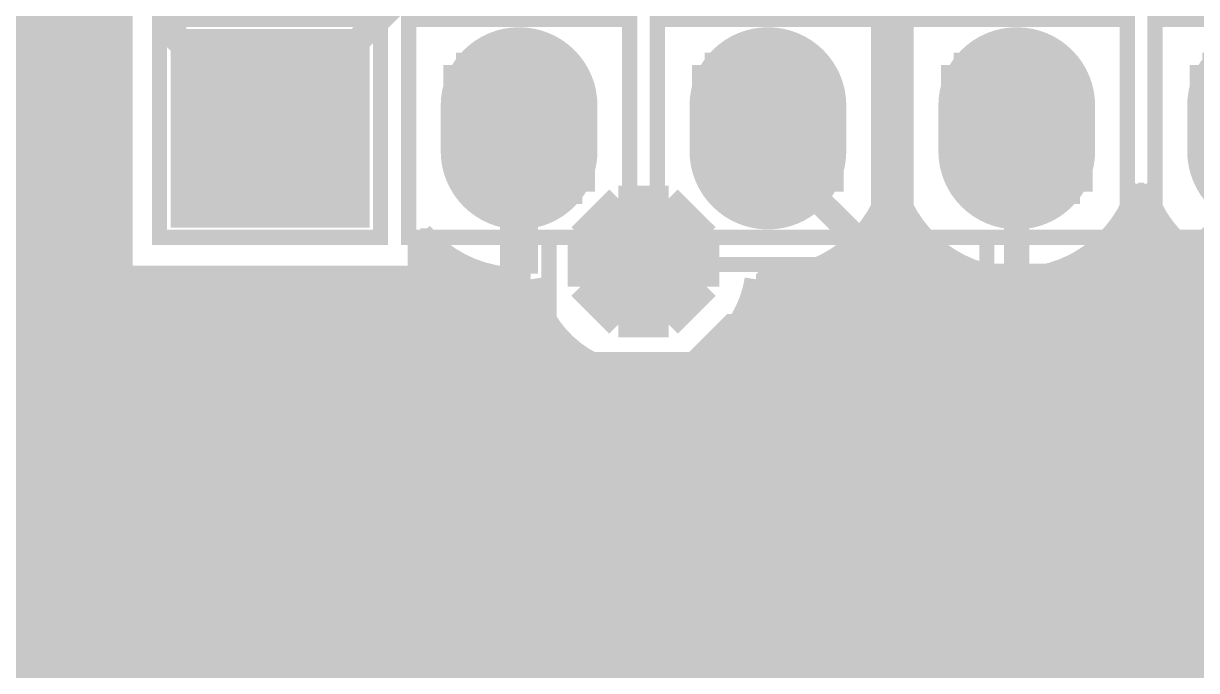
# Model space of a CAD drawing. Extents: x -5 to 157, y -120 to 103.
# Drawn here: x 42.05 to 53.84, y 69.57 to 76.07 of the extents above; entities that cross this region are included whole.
import ezdxf

# ---------------------------------------------------------------- set-up
doc = ezdxf.new("R2010")
doc.units = 0
doc.header["$MEASUREMENT"] = 0
doc.layers.get('0').update_dxf_attribs({"linetype": 'CONTINUOUS'})
for name, color, linetype in [('22-304-2_BOT', 7, 'CONTINUOUS'), ('22-304-2_DRD', 7, 'CONTINUOUS'), ('22-304-2_DRL', 2, 'CONTINUOUS'), ('22-304-2_IN1', 4, 'CONTINUOUS'), ('22-304-2_IN2', 3, 'CONTINUOUS'), ('22-304-2_SMB', 5, 'CONTINUOUS'), ('22-304-2_SMT', 10, 'CONTINUOUS'), ('22-304-2_SPB', 14, 'CONTINUOUS'), ('22-304-2_SSB', 12, 'CONTINUOUS'), ('22-304-2_SST', 11, 'CONTINUOUS'), ('22-304-2_TOP', 13, 'CONTINUOUS'), ('THRUHOLE_NPT', 15, 'CONTINUOUS'), ('THRUHOLE_TAP', 7, 'CONTINUOUS')]:
    doc.layers.add(name, color=color, linetype=linetype)

# ---------------------------------------------------------------- blocks, each defined once
blk = doc.blocks.new('RECTANGLE_3')
blk.add_solid([(0.4826, 0.4064), (0.4826, -0.4064), (-0.4826, 0.4064), (-0.4826, -0.4064)])
blk = doc.blocks.new('OBLONG_8')
at = {"const_width": 1.5748}
blk.add_lwpolyline([(0, 0.2286), (0, -0.2286)], dxfattribs=at)
at = {"const_width": 0.7874}
for points in [[(-0.3937, 0.2286, 1), (0.3937, 0.2286, 1)], [(-0.3937, -0.2286, 1), (0.3937, -0.2286, 1)]]:
    blk.add_lwpolyline(points, format="xyb", close=True, dxfattribs=at)
blk = doc.blocks.new('ROUND_9')
at = {"const_width": 0.65024}
blk.add_lwpolyline([(-0.32512, 0, 1), (0.32512, 0, 1)], format="xyb", close=True, dxfattribs=at)
blk = doc.blocks.new('SQUARE_10')
blk.add_solid([(0.99949, 0.99949), (0.99949, -0.99949), (-0.99949, 0.99949), (-0.99949, -0.99949)])
blk = doc.blocks.new('ROUND_39')
at = {"const_width": 0.40005}
blk.add_lwpolyline([(-0.200024, 0, 1), (0.200024, 0, 1)], format="xyb", close=True, dxfattribs=at)
blk = doc.blocks.new('RECTANGLE_11')
blk.add_solid([(0.40005, 0.29972), (0.40005, -0.29972), (-0.40005, 0.29972), (-0.40005, -0.29972)])
blk = doc.blocks.new('ROUND_14')
at = {"const_width": 0.59944}
blk.add_lwpolyline([(-0.29972, 0, 1), (0.29972, 0, 1)], format="xyb", close=True, dxfattribs=at)
blk = doc.blocks.new('ROUND_88')
at = {"const_width": 0.10033}
blk.add_lwpolyline([(-0.050164, 0, 1), (0.050164, 0, 1)], format="xyb", close=True, dxfattribs=at)
blk = doc.blocks.new('ROUND_42')
at = {"const_width": 0.40005}
blk.add_lwpolyline([(-0.200024, 0, 1), (0.200024, 0, 1)], format="xyb", close=True, dxfattribs=at)
blk = doc.blocks.new('ROUND_80')
at = {"const_width": 0.10033}
blk.add_lwpolyline([(-0.050164, 0, 1), (0.050164, 0, 1)], format="xyb", close=True, dxfattribs=at)

msp = doc.modelspace()

# ---------------------------------------------------------------- linework, layer by layer
at = {"layer": '22-304-2_BOT'}
for points, const_width in [([(54.52872, 75.0189), (54.52872, 74.46772), (53.594, 73.533), (51.181, 73.533), (50.8, 73.914), (50.8, 79.502), (49.4284, 80.8736), (48.895, 80.8736)], 0.254), ([(33.67532, 74.95032), (34.925, 76.2), (34.925, 78.359), (35.687, 79.121), (41.148, 79.121), (43.561, 76.708), (43.561, 75.946), (44.4881, 75.0189), (44.52874, 75.0189)], 0.254), ([(36.17468, 77.44968), (36.703, 77.978), (40.386, 77.978), (42.037, 76.327), (42.037, 72.39), (48.895, 72.39), (49.276, 72.771), (70.485, 72.771), (71.374, 73.66), (71.374, 76.454), (70.37832, 77.44968), (67.26936, 77.44968)], 0.762), ([(36.17468, 77.44968), (36.703, 77.978), (40.386, 77.978), (42.037, 76.327), (42.037, 72.39), (42.037, 66.294), (47.752, 60.579), (47.752, 52.07), (45.98924, 50.30724), (45.98924, 50.24882)], 0.762), ([(42.926, 76.327), (42.926, 75.946)], 0.254), ([(42.926, 75.946), (42.926, 73.279)], 0.254), ([(42.926, 75.946), (42.926, 73.279)], 0.254), ([(43.0022, 75.64374), (43.0022, 73.279)], 0.254), ([(43.02252, 75.5904), (42.926, 75.5904)], 0.254), ([(43.02252, 75.61072), (43.02252, 73.51268)], 0.254), ([(43.02252, 75.3618), (42.926, 75.3618)], 0.254), ([(43.02252, 75.1332), (42.926, 75.1332)], 0.254), ([(47.03064, 73.5584), (47.03064, 75.0189)], 0.381), ([(43.02252, 74.9046), (42.926, 74.9046)], 0.254), ([(43.02252, 74.676), (42.926, 74.676)], 0.254), ([(43.02252, 74.4474), (42.926, 74.4474)], 0.254), ([(43.02252, 74.2188), (42.926, 74.2188)], 0.254), ([(43.02252, 73.9902), (42.926, 73.9902)], 0.254), ([(46.0375, 73.95718), (46.0375, 73.51268)], 0.254), ([(43.02252, 73.7616), (42.926, 73.7616)], 0.254), ([(46.24324, 73.7616), (46.0375, 73.7616)], 0.254), ([(46.2026, 73.79462), (46.2026, 73.279)], 0.254), ([(46.4312, 73.64222), (46.4312, 73.279)], 0.254), ([(43.02252, 73.533), (42.926, 73.533)], 0.254), ([(46.72076, 73.533), (46.0375, 73.533)], 0.254), ([(46.6598, 73.54824), (46.6598, 73.279)], 0.254), ([(46.0375, 73.51268), (43.02252, 73.51268)], 0.254), ([(43.2308, 73.51268), (43.2308, 73.279)], 0.254), ([(43.4594, 73.51268), (43.4594, 73.279)], 0.254), ([(43.688, 73.51268), (43.688, 73.279)], 0.254), ([(43.9166, 73.51268), (43.9166, 73.279)], 0.254), ([(44.1452, 73.51268), (44.1452, 73.279)], 0.254), ([(44.3738, 73.51268), (44.3738, 73.279)], 0.254), ([(44.6024, 73.51268), (44.6024, 73.279)], 0.254), ([(44.831, 73.51268), (44.831, 73.279)], 0.254), ([(45.0596, 73.51268), (45.0596, 73.279)], 0.254), ([(45.2882, 73.51268), (45.2882, 73.279)], 0.254), ([(45.5168, 73.51268), (45.5168, 73.279)], 0.254), ([(45.7454, 73.51268), (45.7454, 73.279)], 0.254), ([(45.974, 73.51268), (45.974, 73.279)], 0.254), ([(46.8884, 73.50252), (46.8884, 73.279)], 0.254), ([(47.03064, 73.4949), (47.13485, 73.4991)], 0.254), ([(47.117, 73.49744), (47.117, 73.279)], 0.254), ([(47.18304, 73.3044), (42.926, 73.3044)], 0.254), ([(47.1932, 73.279), (42.926, 73.279)], 0.254), ([(55.60822, 71.882), (52.28082, 71.882)], 0.254), ([(52.29352, 71.8693), (52.68722, 71.4756)], 0.254), ([(52.3748, 71.882), (52.3748, 71.78802)], 0.254), ([(52.6034, 71.882), (52.6034, 71.55942)], 0.254), ([(52.832, 71.882), (52.832, 71.4756)], 0.254), ([(53.0606, 71.882), (53.0606, 71.4756)], 0.254), ([(53.2892, 71.882), (53.2892, 71.4756)], 0.254), ([(53.5178, 71.882), (53.5178, 71.4756)], 0.254), ([(53.7464, 71.882), (53.7464, 71.4756)], 0.254), ([(55.60822, 71.7042), (52.45862, 71.7042)], 0.254), ([(42.926, 71.501), (42.926, 66.6623)], 0.254), ([(45.44822, 71.501), (42.926, 71.501)], 0.254), ([(43.4594, 71.4756), (42.926, 71.4756)], 0.254), ([(43.0022, 71.501), (43.0022, 66.5861)], 0.254), ([(43.2308, 71.501), (43.2308, 66.3575)], 0.254), ([(43.4594, 71.501), (43.4594, 66.1289)], 0.254), ([(45.4406, 71.4756), (43.4594, 71.4756)], 0.254), ([(43.4594, 71.4756), (43.4594, 70.0532)], 0.254), ([(45.4406, 71.4756), (45.4406, 70.0532)], 0.254), ([(45.44822, 71.501), (45.44822, 70.97268)], 0.254), ([(47.26178, 71.501), (47.26178, 70.97268)], 0.254), ([(48.03902, 71.501), (47.26178, 71.501)], 0.254), ([(48.03902, 71.4756), (47.26178, 71.4756)], 0.254), ([(47.3456, 71.501), (47.3456, 70.79234)], 0.254), ([(47.5742, 71.501), (47.5742, 70.70598)], 0.254), ([(47.8028, 71.501), (47.8028, 70.46722)], 0.254), ([(48.0314, 71.501), (48.0314, 69.76872)], 0.254), ([(48.03902, 71.501), (48.03902, 70.3072)], 0.254), ([(52.705, 70.5612), (51.8414, 71.4248), (49.1998, 71.4248), (48.9458, 71.11492)], 0.254), ([(53.6194, 71.4756), (52.68722, 71.4756)], 0.254), ([(53.6194, 71.4756), (52.68722, 71.4756)], 0.254), ([(55.6006, 71.4756), (53.6956, 71.4756)], 0.254), ([(43.4594, 71.247), (42.926, 71.247)], 0.254), ([(45.51172, 71.11492), (46.355, 71.11492)], 0.381), ([(47.19828, 71.11492), (46.355, 71.11492)], 0.381), ([(46.355, 71.11492), (47.61992, 71.11492), (47.625, 71.12), (48.641, 70.104), (50.292, 70.104), (50.7492, 70.5612), (50.8, 70.5612)], 0.254), ([(48.03902, 71.247), (47.26178, 71.247)], 0.254), ([(47.625, 71.12), (47.61992, 71.11492), (46.355, 71.11492)], 0.254), ([(46.355, 71.11492), (47.61992, 71.11492), (47.625, 71.12)], 0.254), ([(43.4594, 71.0184), (42.926, 71.0184)], 0.254), ([(45.44822, 70.97268), (45.44822, 70.3072)], 0.254), ([(48.03902, 71.0184), (47.26178, 71.0184)], 0.254), ([(47.26178, 70.97268), (47.26178, 70.79996)], 0.254), ([(43.307, 70.866), (43.6118, 70.5612), (44.45, 70.5612)], 0.254), ([(44.45, 70.5612), (43.6118, 70.5612), (43.307, 70.866)], 0.254), ([(43.307, 70.866), (43.6118, 70.5612), (44.45, 70.5612)], 0.254), ([(43.4594, 70.7898), (42.926, 70.7898)], 0.254), ([(48.03902, 70.7898), (47.35576, 70.7898)], 0.254), ([(43.5229, 70.5612), (44.45, 70.5612)], 0.381), ([(43.4594, 70.5612), (42.926, 70.5612)], 0.254), ([(48.03902, 70.5612), (47.7393, 70.5612)], 0.254), ([(43.4594, 70.3326), (42.926, 70.3326)], 0.254), ([(45.44822, 70.3072), (45.44822, 70.02272)], 0.254), ([(48.03902, 70.3326), (47.85614, 70.3326)], 0.254), ([(49.8094, 70.3072), (48.03902, 70.3072)], 0.254), ([(48.26, 70.3072), (48.26, 70.02272)], 0.254), ([(48.4886, 70.3072), (48.4886, 70.02272)], 0.254), ([(48.7172, 70.3072), (48.7172, 70.02272)], 0.254), ([(48.9458, 70.3072), (48.9458, 70.0405)], 0.254), ([(49.1744, 70.3072), (49.1744, 70.0405)], 0.254), ([(49.403, 70.3072), (49.403, 70.0405)], 0.254), ([(49.6316, 70.3072), (49.6316, 70.0405)], 0.254), ([(49.8094, 70.3072), (49.8094, 70.0532)], 0.254), ([(43.4594, 70.104), (42.926, 70.104)], 0.254), ([(46.355, 69.215), (47.244, 69.215), (47.244, 70.16496), (46.355, 70.16496)], 0.254), ([(47.879, 70.16496), (47.879, 69.61886)], 0.254), ([(49.8094, 70.104), (47.879, 70.104)], 0.254), ([(45.4406, 70.0532), (45.4406, 69.7738)], 0.254), ([(45.44822, 70.02272), (45.44822, 69.7738)], 0.254), ([(48.77562, 70.02272), (48.03902, 70.02272)], 0.254), ([(48.03902, 70.02272), (48.03902, 69.7738)], 0.254), ([(49.8094, 70.0405), (48.9458, 70.0405)], 0.254), ([(43.4594, 69.8754), (42.926, 69.8754)], 0.254), ([(48.03902, 69.8754), (47.879, 69.8754)], 0.254), ([(43.4594, 69.6468), (42.926, 69.6468)], 0.254), ([(43.4594, 69.6468), (43.4594, 68.2244)], 0.254), ([(47.9044, 69.6468), (47.879, 69.6468)], 0.254), ([(50.8, 69.1388), (50.8, 69.088), (50.7492, 69.1388), (50.8, 69.1388)], 0.635)]:
    msp.add_lwpolyline(points, dxfattribs=dict(at, const_width=const_width))
at = {"layer": '22-304-2_BOT', "const_width": 0.254}
for points in [[(42.926, 75.946, 0.1401319), (43.02195, 75.61036)], [(42.926, 75.946, 0.1401319), (43.02195, 75.61036)], [(46.0375, 73.95718, 0.2217293), (47.03064, 73.49399)], [(47.13478, 73.49998, 0.0494136), (47.19243, 73.27872)], [(47.879, 70.16496, 0.4060394), (47.26178, 70.79996)], [(47.879, 70.16496, 0.4060394), (47.26178, 70.79996)], [(48.03902, 69.7738, 0.0234587), (47.98184, 69.72175)], [(48.03902, 69.7738, 0.0234587), (47.98184, 69.72175)]]:
    msp.add_lwpolyline(points, format="xyb", dxfattribs=at)
at = {"layer": '22-304-2_DRD', "const_width": 0.254}
for points in [[(43.89374, 75.6539), (43.89374, 75.0189)], [(44.52874, 75.6539), (43.89374, 75.6539)], [(44.52874, 74.3839), (44.52874, 75.6539)], [(46.39564, 75.6539), (46.39564, 75.0189)], [(47.03064, 75.6539), (46.39564, 75.6539)], [(47.03064, 74.3839), (47.03064, 75.6539)], [(48.895, 75.6539), (48.895, 75.0189)], [(49.53, 75.6539), (48.895, 75.6539)], [(49.53, 74.3839), (49.53, 75.6539)], [(51.39436, 75.6539), (51.39436, 75.0189)], [(52.02936, 75.6539), (51.39436, 75.6539)], [(52.02936, 74.3839), (52.02936, 75.6539)], [(53.89372, 75.6539), (53.89372, 75.0189)], [(54.52872, 75.6539), (53.89372, 75.6539)], [(43.89374, 75.0189), (45.16374, 75.0189)], [(45.16374, 75.0189), (45.16374, 74.3839)], [(46.39564, 75.0189), (47.66564, 75.0189)], [(47.66564, 75.0189), (47.66564, 74.3839)], [(48.895, 75.0189), (50.165, 75.0189)], [(50.165, 75.0189), (50.165, 74.3839)], [(51.39436, 75.0189), (52.66436, 75.0189)], [(52.66436, 75.0189), (52.66436, 74.3839)], [(53.89372, 75.0189), (55.16372, 75.0189)], [(45.16374, 74.3839), (44.52874, 74.3839)], [(47.66564, 74.3839), (47.03064, 74.3839)], [(50.165, 74.3839), (49.53, 74.3839)], [(52.66436, 74.3839), (52.02936, 74.3839)], [(48.02632, 74.31532), (47.64532, 73.93432)], [(48.53432, 74.31532), (48.02632, 74.31532)], [(48.91532, 73.93432), (48.53432, 74.31532)], [(47.64532, 73.93432), (47.64532, 73.42632)], [(48.91532, 73.42632), (48.91532, 73.93432)], [(47.64532, 73.42632), (48.02632, 73.04532)], [(48.53432, 73.04532), (48.91532, 73.42632)], [(48.02632, 73.04532), (48.53432, 73.04532)], [(47.371, 71.755), (46.99, 71.374)], [(47.371, 71.755), (46.99, 71.374)], [(47.879, 71.755), (47.371, 71.755)], [(47.879, 71.755), (47.371, 71.755)], [(48.26, 71.374), (47.879, 71.755)], [(48.26, 71.374), (47.879, 71.755)], [(43.053, 71.501), (42.672, 71.12)], [(43.053, 71.501), (42.672, 71.12)], [(43.053, 71.501), (42.672, 71.12)], [(43.561, 71.501), (43.053, 71.501)], [(43.561, 71.501), (43.053, 71.501)], [(43.561, 71.501), (43.053, 71.501)], [(43.942, 71.12), (43.561, 71.501)], [(43.942, 71.12), (43.561, 71.501)], [(43.942, 71.12), (43.561, 71.501)], [(47.371, 71.501), (47.371, 71.374)], [(47.498, 71.501), (47.371, 71.501)], [(47.371, 71.501), (47.371, 71.374)], [(47.498, 71.501), (47.371, 71.501)], [(47.498, 71.374), (47.498, 71.501)], [(47.498, 71.374), (47.498, 71.501)], [(47.752, 71.501), (47.752, 71.374)], [(47.879, 71.501), (47.752, 71.501)], [(47.752, 71.501), (47.752, 71.374)], [(47.879, 71.501), (47.752, 71.501)], [(47.879, 71.374), (47.879, 71.501)], [(47.879, 71.374), (47.879, 71.501)], [(46.99, 71.374), (46.99, 70.866)], [(46.99, 71.374), (46.99, 70.866)], [(47.371, 71.374), (47.498, 71.374)], [(47.371, 71.374), (47.498, 71.374)], [(47.752, 71.374), (47.879, 71.374)], [(47.752, 71.374), (47.879, 71.374)], [(48.26, 70.866), (48.26, 71.374)], [(48.26, 70.866), (48.26, 71.374)], [(43.053, 71.247), (43.053, 71.12)], [(43.18, 71.247), (43.053, 71.247)], [(43.053, 71.247), (43.053, 71.12)], [(43.18, 71.247), (43.053, 71.247)], [(43.053, 71.247), (43.053, 71.12)], [(43.18, 71.247), (43.053, 71.247)], [(43.18, 71.12), (43.18, 71.247)], [(43.18, 71.12), (43.18, 71.247)], [(43.18, 71.12), (43.18, 71.247)], [(43.434, 71.247), (43.434, 71.12)], [(43.561, 71.247), (43.434, 71.247)], [(43.434, 71.247), (43.434, 71.12)], [(43.561, 71.247), (43.434, 71.247)], [(43.434, 71.247), (43.434, 71.12)], [(43.561, 71.247), (43.434, 71.247)], [(43.561, 71.12), (43.561, 71.247)], [(43.561, 71.12), (43.561, 71.247)], [(43.561, 71.12), (43.561, 71.247)], [(42.672, 71.12), (42.672, 70.612)], [(42.672, 71.12), (42.672, 70.612)], [(42.672, 71.12), (42.672, 70.612)], [(43.053, 71.12), (43.18, 71.12)], [(43.053, 71.12), (43.18, 71.12)], [(43.053, 71.12), (43.18, 71.12)], [(43.434, 71.12), (43.561, 71.12)], [(43.434, 71.12), (43.561, 71.12)], [(43.434, 71.12), (43.561, 71.12)], [(43.942, 70.612), (43.942, 71.12)], [(43.942, 70.612), (43.942, 71.12)], [(43.942, 70.612), (43.942, 71.12)], [(47.498, 70.739), (47.244, 70.993)], [(47.498, 70.739), (47.244, 70.993)], [(48.006, 70.993), (47.752, 70.739)], [(48.006, 70.993), (47.752, 70.739)], [(46.99, 70.866), (47.371, 70.485)], [(46.99, 70.866), (47.371, 70.485)], [(47.879, 70.485), (48.26, 70.866)], [(47.879, 70.485), (48.26, 70.866)], [(43.18, 70.485), (42.926, 70.739)], [(43.18, 70.485), (42.926, 70.739)], [(43.18, 70.485), (42.926, 70.739)], [(43.688, 70.739), (43.434, 70.485)], [(43.688, 70.739), (43.434, 70.485)], [(43.688, 70.739), (43.434, 70.485)], [(47.752, 70.739), (47.498, 70.739)], [(47.752, 70.739), (47.498, 70.739)], [(42.672, 70.612), (43.053, 70.231)], [(42.672, 70.612), (43.053, 70.231)], [(42.672, 70.612), (43.053, 70.231)], [(43.561, 70.231), (43.942, 70.612)], [(43.561, 70.231), (43.942, 70.612)], [(43.561, 70.231), (43.942, 70.612)], [(43.434, 70.485), (43.18, 70.485)], [(43.434, 70.485), (43.18, 70.485)], [(43.434, 70.485), (43.18, 70.485)], [(47.371, 70.485), (47.879, 70.485)], [(47.371, 70.485), (47.879, 70.485)], [(43.053, 70.231), (43.561, 70.231)], [(43.053, 70.231), (43.561, 70.231)], [(43.053, 70.231), (43.561, 70.231)]]:
    msp.add_lwpolyline(points, dxfattribs=at)
at = {"layer": '22-304-2_IN1', "const_width": 0.254}
for points in [[(41.9862, 102.362), (41.9862, 63.30188)], [(42.2148, 102.362), (42.2148, 53.67782)], [(42.4434, 102.362), (42.4434, 71.1454)], [(42.672, 102.362), (42.672, 71.5137)], [(42.9006, 102.362), (42.9006, 71.67626)], [(43.02252, 76.52766), (43.02252, 73.51268)], [(43.02252, 76.1746), (39.7891, 76.1746)], [(43.02252, 75.946), (39.83736, 75.946)], [(43.02252, 75.7174), (39.8526, 75.7174)], [(43.02252, 75.4888), (39.8526, 75.4888)], [(43.02252, 75.2602), (39.8526, 75.2602)], [(43.02252, 75.0316), (39.8526, 75.0316)], [(43.02252, 74.803), (39.8526, 74.803)], [(43.02252, 74.5744), (39.84244, 74.5744)], [(43.02252, 74.3458), (39.79926, 74.3458)], [(50.8127, 74.3458), (50.74666, 74.3458)], [(53.31206, 74.3458), (53.24602, 74.3458)], [(43.02252, 74.1172), (39.71798, 74.1172)], [(50.92446, 74.1172), (50.6349, 74.1172)], [(50.673, 74.1807), (50.673, 67.54876)], [(50.9016, 74.1553), (50.9016, 67.79006)], [(53.42382, 74.1172), (53.1368, 74.1172)], [(53.1876, 74.20864), (53.1876, 67.82308)], [(53.4162, 74.12736), (53.4162, 67.61988)], [(43.02252, 73.8886), (39.58844, 73.8886)], [(46.0375, 73.95718), (46.0375, 73.51268)], [(46.101, 73.8886), (46.0375, 73.8886)], [(46.101, 73.8886), (46.101, 68.94322)], [(50.4444, 73.87336), (50.4444, 40.26408)], [(51.09972, 73.8886), (50.45964, 73.8886)], [(53.594, 73.8886), (52.959, 73.8886)], [(52.959, 73.8886), (52.959, 67.92722)], [(53.594, 73.89368), (53.594, 67.23888)], [(51.1302, 73.85812), (51.1302, 67.90944)], [(43.02252, 73.66), (39.3954, 73.66)], [(46.39818, 73.66), (46.0375, 73.66)], [(46.3296, 73.70064), (46.3296, 68.97878)], [(51.39944, 73.66), (50.15992, 73.66)], [(50.2158, 73.69302), (50.2158, 56.47436)], [(51.3588, 73.68286), (51.3588, 67.96024)], [(53.594, 73.66), (52.66182, 73.66)], [(52.7304, 73.70064), (52.7304, 67.96278)], [(46.5582, 73.5838), (46.5582, 68.95592)], [(46.7868, 73.51776), (46.7868, 71.46798)], [(49.9872, 73.57872), (49.9872, 56.66486)], [(51.5874, 73.57364), (51.5874, 67.95008)], [(52.2732, 73.51776), (52.2732, 67.85356)], [(52.5018, 73.5838), (52.5018, 67.93992)], [(47.14748, 73.4314), (39.09314, 73.4314)], [(46.0375, 73.51268), (43.02252, 73.51268)], [(43.1292, 73.51268), (43.1292, 71.755)], [(43.3578, 73.51268), (43.3578, 71.77278)], [(43.5864, 73.51268), (43.5864, 71.7296)], [(43.815, 73.51268), (43.815, 71.61784)], [(44.0436, 73.51268), (44.0436, 71.39686)], [(44.2722, 73.51268), (44.2722, 51.4985)], [(44.5008, 73.51268), (44.5008, 51.42484)], [(44.7294, 73.51268), (44.7294, 51.2953)], [(44.958, 73.51268), (44.958, 51.08956)], [(45.1866, 73.51268), (45.1866, 51.24958)], [(45.4152, 73.51268), (45.4152, 51.39436)], [(45.6438, 73.51268), (45.6438, 68.63588)], [(45.8724, 73.51268), (45.8724, 68.83908)], [(47.0154, 73.4949), (47.0154, 71.7931)], [(47.03064, 73.4949), (47.13485, 73.4991)], [(53.594, 73.4314), (49.41062, 73.4314)], [(49.42332, 73.49998), (49.53, 73.49558)], [(49.53, 73.4949), (49.53, 56.78678)], [(49.7586, 73.51522), (49.7586, 56.75884)], [(51.816, 73.51268), (51.816, 67.87896)], [(52.0446, 73.4949), (52.0446, 67.7291)], [(47.22368, 73.2028), (28.702, 73.2028)], [(53.594, 73.2028), (49.33442, 73.2028)], [(47.244, 73.16216), (47.244, 71.94296)], [(49.3014, 73.13676), (49.3014, 56.75884)], [(47.36084, 72.9742), (28.702, 72.9742)], [(53.594, 72.9742), (49.19726, 72.9742)], [(47.4726, 72.84974), (47.4726, 72.01408)], [(49.0728, 72.83704), (49.0728, 56.66486)], [(47.59452, 72.7456), (28.702, 72.7456)], [(53.594, 72.7456), (48.96358, 72.7456)], [(47.7012, 72.67702), (47.7012, 72.02424)], [(47.9298, 72.57542), (47.9298, 71.97344)], [(48.8442, 72.6694), (48.8442, 68.88988)], [(53.594, 72.517), (28.702, 72.517)], [(48.1584, 72.52716), (48.1584, 71.85406)], [(48.387, 72.52716), (48.387, 71.61276)], [(48.6156, 72.57034), (48.6156, 69.09308)], [(53.594, 72.2884), (28.702, 72.2884)], [(53.594, 72.0598), (28.702, 72.0598)], [(47.06112, 71.8312), (28.702, 71.8312)], [(53.594, 71.8312), (48.18888, 71.8312)], [(42.77614, 71.6026), (28.702, 71.6026)], [(46.85538, 71.6026), (43.83786, 71.6026)], [(53.594, 71.6026), (48.39208, 71.6026)], [(42.55516, 71.374), (28.702, 71.374)], [(46.75378, 71.374), (44.05884, 71.374)], [(53.594, 71.374), (48.49622, 71.374)], [(42.4434, 71.1454), (28.702, 71.1454)], [(46.71822, 71.1454), (44.1706, 71.1454)], [(53.594, 71.1454), (48.53178, 71.1454)], [(42.40022, 70.9168), (28.702, 70.9168)], [(46.74108, 70.9168), (44.21378, 70.9168)], [(53.594, 70.9168), (48.50892, 70.9168)], [(46.7868, 70.77202), (46.7868, 68.86956)], [(42.41546, 70.6882), (28.702, 70.6882)], [(42.4434, 70.5866), (42.4434, 53.7337)], [(46.82744, 70.6882), (44.196, 70.6882)], [(48.387, 70.62724), (48.387, 69.19722)], [(53.594, 70.6882), (48.42256, 70.6882)], [(42.4942, 70.4596), (28.702, 70.4596)], [(47.0027, 70.4596), (44.11726, 70.4596)], [(53.594, 70.4596), (48.2473, 70.4596)], [(47.0154, 70.4469), (47.0154, 68.6943)], [(48.1584, 70.38594), (48.1584, 69.23278)], [(42.6593, 70.231), (28.702, 70.231)], [(42.672, 70.2183), (42.672, 53.73116)], [(47.44212, 70.231), (43.9547, 70.231)], [(44.0436, 70.33514), (44.0436, 51.52898)], [(47.244, 70.29704), (47.244, 68.50888)], [(47.4726, 70.22592), (47.4726, 68.9483)], [(53.594, 70.231), (47.80788, 70.231)], [(47.9298, 70.26402), (47.9298, 69.20992)], [(43.815, 70.11416), (43.815, 51.51882)], [(47.7012, 70.21576), (47.7012, 69.12356)], [(43.0276, 70.0024), (28.702, 70.0024)], [(42.9006, 70.0532), (42.9006, 53.66766)], [(53.594, 70.0024), (43.5864, 70.0024)], [(43.5864, 70.0024), (43.5864, 51.46548)], [(43.1292, 69.97446), (43.1292, 53.52542)], [(43.3578, 69.95922), (43.3578, 53.23586)], [(53.594, 69.7738), (28.702, 69.7738)], [(53.594, 69.5452), (28.702, 69.5452)]]:
    msp.add_lwpolyline(points, dxfattribs=at)
for points in [[(49.53, 73.4949, 0.3383097), (50.77968, 74.44994)], [(50.77968, 74.44994, 0.3383093), (52.02936, 73.4949)], [(52.02936, 73.4949, 0.3383097), (53.27904, 74.44994)], [(53.27904, 74.44994, 0.125322), (53.59402, 73.8937)], [(46.0375, 73.95718, 0.2217293), (47.03064, 73.49399)], [(47.13478, 73.49998, 0.369185), (48.28032, 72.51954)], [(48.28032, 72.52208, 0.369088), (49.42332, 73.49998)], [(47.625, 72.02678, 0.4142136), (46.71822, 71.12)], [(47.625, 72.02678, 0.4142136), (46.71822, 71.12)], [(48.53178, 71.12, 0.4142136), (47.625, 72.02678)], [(48.53178, 71.12, 0.4142136), (47.625, 72.02678)], [(43.307, 71.77278, 0.4142136), (42.40022, 70.866)], [(43.307, 71.77278, 0.4142136), (42.40022, 70.866)], [(44.21378, 70.866, 0.4142136), (43.307, 71.77278)], [(44.21378, 70.866, 0.4142136), (43.307, 71.77278)], [(46.71822, 71.12, 0.4142136), (47.625, 70.21322)], [(46.71822, 71.12, 0.4142136), (47.625, 70.21322)], [(47.625, 70.21322, 0.4142136), (48.53178, 71.12)], [(47.625, 70.21322, 0.4142136), (48.53178, 71.12)], [(42.40022, 70.866, 0.4142136), (43.307, 69.95922)], [(42.40022, 70.866, 0.4142136), (43.307, 69.95922)], [(43.307, 69.95922, 0.4142136), (44.21378, 70.866)], [(43.307, 69.95922, 0.4142136), (44.21378, 70.866)]]:
    msp.add_lwpolyline(points, format="xyb", dxfattribs=at)
at = {"layer": '22-304-2_IN2', "const_width": 0.254}
for points in [[(42.0878, 81.92262), (42.0878, 51.64582)], [(42.3164, 81.92262), (42.3164, 51.61026)], [(42.545, 81.92262), (42.545, 51.53406)], [(42.7736, 81.92262), (42.7736, 51.4096)], [(42.90314, 76.64704), (42.90314, 73.3933)], [(42.90314, 76.0476), (39.9415, 76.0476)], [(42.90314, 75.819), (39.96944, 75.819)], [(42.90314, 75.5904), (39.97198, 75.5904)], [(42.90314, 75.3618), (39.97198, 75.3618)], [(42.90314, 75.1332), (39.97198, 75.1332)], [(42.90314, 74.9046), (39.97198, 74.9046)], [(42.90314, 74.676), (39.96944, 74.676)], [(42.90314, 74.4474), (39.94404, 74.4474)], [(42.90314, 74.2188), (39.88562, 74.2188)], [(50.7746, 74.11974), (50.7746, 40.81018)], [(53.2892, 74.11212), (53.2892, 67.89928)], [(42.90314, 73.9902), (39.78656, 73.9902)], [(50.8635, 73.9902), (50.69586, 73.9902)], [(53.36286, 73.9902), (53.19522, 73.9902)], [(42.90314, 73.7616), (39.64432, 73.7616)], [(51.06162, 73.7616), (50.49774, 73.7616)], [(50.546, 73.80732), (50.546, 56.02478)], [(51.0032, 73.82002), (51.0032, 40.9575)], [(53.56098, 73.7616), (52.99964, 73.7616)], [(53.0606, 73.82256), (53.0606, 68.01866)], [(53.5178, 73.80224), (53.5178, 67.68084)], [(46.15688, 73.68032), (46.15688, 73.3933)], [(46.2026, 73.64476), (46.2026, 69.08546)], [(42.90314, 73.533), (39.4335, 73.533)], [(46.38294, 73.533), (46.15688, 73.533)], [(51.3842, 73.533), (50.17516, 73.533)], [(50.3174, 73.61682), (50.3174, 56.53786)], [(51.2318, 73.62444), (51.2318, 41.06164)], [(53.88356, 73.533), (52.67452, 73.533)], [(52.832, 73.62698), (52.832, 68.07454)], [(53.7464, 73.61428), (53.7464, 61.57976)], [(46.4312, 73.51014), (46.4312, 69.09562)], [(46.6598, 73.42632), (46.6598, 69.05244)], [(49.8602, 73.41616), (49.8602, 56.85028)], [(50.0888, 73.49236), (50.0888, 56.74106)], [(51.4604, 73.49744), (51.4604, 41.12768)], [(51.689, 73.4187), (51.689, 67.20078)], [(52.3748, 73.4187), (52.3748, 68.02628)], [(52.6034, 73.49744), (52.6034, 68.07708)], [(47.05858, 73.3044), (39.10838, 73.3044)], [(46.15688, 73.3933), (42.90314, 73.3933)], [(43.0022, 73.3933), (43.0022, 60.86348)], [(43.2308, 73.3933), (43.2308, 61.19114)], [(43.4594, 73.3933), (43.4594, 61.35624)], [(43.688, 73.3933), (43.688, 61.44514)], [(43.9166, 73.3933), (43.9166, 61.47816)], [(44.1452, 73.3933), (44.1452, 61.45784)], [(44.3738, 73.3933), (44.3738, 61.38164)], [(44.6024, 73.3933), (44.6024, 61.23686)], [(44.831, 73.3933), (44.831, 60.96508)], [(45.0596, 73.3933), (45.0596, 51.2953)], [(45.2882, 73.3933), (45.2882, 51.4604)], [(45.5168, 73.3933), (45.5168, 68.66382)], [(45.7454, 73.3933), (45.7454, 68.8975)], [(45.974, 73.3933), (45.974, 69.0245)], [(46.8884, 73.38314), (46.8884, 68.9483)], [(59.3344, 73.3044), (49.49952, 73.3044)], [(49.6316, 73.3806), (49.6316, 67.0687)], [(51.9176, 73.3806), (51.9176, 67.71386)], [(52.1462, 73.3806), (52.1462, 67.91706)], [(47.1551, 73.0758), (30.47238, 73.0758)], [(47.117, 73.152), (47.117, 68.7578)], [(78.24978, 73.0758), (49.403, 73.0758)], [(49.403, 73.07326), (49.403, 67.4878)], [(47.31258, 72.8472), (30.47238, 72.8472)], [(78.40726, 72.8472), (49.24552, 72.8472)], [(47.3456, 72.8091), (47.3456, 68.98386)], [(49.1744, 72.76846), (49.1744, 67.6783)], [(47.56912, 72.6186), (30.47238, 72.6186)], [(47.5742, 72.61606), (47.5742, 69.18706)], [(48.9458, 72.59066), (48.9458, 68.95084)], [(69.42328, 72.6186), (48.98898, 72.6186)], [(47.8028, 72.49668), (47.8028, 69.29628)], [(48.7172, 72.48144), (48.7172, 69.16928)], [(69.16928, 72.39), (30.47238, 72.39)], [(48.0314, 72.4281), (48.0314, 69.34708)], [(48.26, 72.4027), (48.26, 69.34454)], [(48.4886, 72.42048), (48.4886, 69.28866)], [(69.03466, 72.1614), (30.47238, 72.1614)], [(57.15762, 71.9328), (30.47238, 71.9328)], [(56.94172, 71.7042), (30.47238, 71.7042)], [(56.82234, 71.4756), (30.47238, 71.4756)], [(56.76646, 71.247), (30.47238, 71.247)], [(56.76392, 71.0184), (30.47238, 71.0184)], [(56.81218, 70.7898), (30.47238, 70.7898)], [(56.92394, 70.5612), (30.47238, 70.5612)], [(57.12714, 70.3326), (30.47238, 70.3326)], [(57.64022, 70.104), (30.47238, 70.104)], [(66.32194, 69.8754), (30.47238, 69.8754)], [(66.28384, 69.6468), (30.47238, 69.6468)]]:
    msp.add_lwpolyline(points, dxfattribs=at)
for points in [[(49.53, 73.37806, 0.278009), (50.77968, 74.1299)], [(50.77968, 74.1299, 0.2780089), (52.02936, 73.37806)], [(52.02936, 73.37806, 0.278009), (53.27904, 74.1299)], [(53.27904, 74.1299, 0.2780089), (54.52872, 73.37806)], [(46.15688, 73.68032, 0.1682816), (47.03064, 73.37768)], [(47.03064, 73.37806, 0.3462957), (48.28032, 72.39508)], [(48.28032, 72.4027, 0.3462993), (49.53, 73.37806)]]:
    msp.add_lwpolyline(points, format="xyb", dxfattribs=at)
at = {"layer": '22-304-2_SSB', "const_width": 0.1524}
for points in [[(49.53, 68.58), (45.72, 68.58), (45.72, 71.755), (49.53, 71.755), (49.53, 68.58)], [(45.2755, 71.3105), (45.2755, 68.3895), (43.6372, 68.3895), (43.6372, 71.3105), (45.2755, 71.3105)], [(51.6255, 71.3105), (51.6255, 68.3895), (49.9872, 68.3895), (49.9872, 71.3105), (51.6255, 71.3105)], [(51.8795, 68.3895), (51.8795, 71.3105), (53.5178, 71.3105), (53.5178, 68.3895), (51.8795, 68.3895)], [(55.4355, 71.3105), (55.4355, 68.3895), (53.7972, 68.3895), (53.7972, 71.3105), (55.4355, 71.3105)]]:
    msp.add_lwpolyline(points, dxfattribs=at)
at = {"layer": '22-304-2_SST'}
for points, const_width in [([(47.33036, 72.44842), (46.92904, 72.44842), (46.92904, 73.279), (42.80916, 73.279), (42.80916, 79.2607), (56.25084, 79.2607), (56.25084, 73.279), (52.13096, 73.279), (52.13096, 72.44842), (51.72964, 72.44842), (51.72964, 71.26986), (47.33036, 71.26986), (47.33036, 72.44842), (47.33036, 73.92416), (48.14062, 73.92416)], 0.1524), ([(55.6387, 78.61554), (53.41874, 78.61554), (53.41874, 76.42352), (54.3306, 76.42352), (54.3306, 76.11364), (53.41874, 76.11364), (53.41874, 73.92416), (55.6387, 73.92416), (55.6387, 78.61554)], 0.1524), ([(45.63872, 73.92416), (45.63872, 76.11364), (43.41876, 76.11364), (43.41876, 73.92416), (45.63872, 73.92416)], 0.1524), ([(47.33036, 73.92416), (45.92066, 73.92416), (45.92066, 76.11364), (48.14062, 76.11364), (48.14062, 73.64984), (50.91938, 73.64984), (50.91938, 76.11364), (53.13934, 76.11364), (53.13934, 73.92416), (51.72964, 73.92416), (51.72964, 72.44842)], 0.1524), ([(50.63998, 73.92416), (50.63998, 76.11364), (48.42002, 76.11364), (48.42002, 73.92416), (50.63998, 73.92416)], 0.1524), ([(44.69638, 74.85126), (44.84624, 74.7014), (44.21124, 74.7014), (44.3611, 74.85126), (44.69638, 74.85126), (44.69638, 75.18654), (44.84624, 75.3364), (44.21124, 75.3364), (44.3611, 75.18654), (44.69638, 75.18654)], 0.1524), ([(44.21124, 75.3364), (44.21124, 74.7014)], 0.1524), ([(44.84624, 75.3364), (44.84624, 74.7014)], 0.1524), ([(47.19828, 74.85126), (47.34814, 74.7014), (46.71314, 74.7014), (46.863, 74.85126), (47.19828, 74.85126), (47.19828, 75.18654), (47.34814, 75.3364), (46.71314, 75.3364), (46.863, 75.18654), (47.19828, 75.18654)], 0.1524), ([(46.71314, 75.3364), (46.71314, 74.7014)], 0.1524), ([(47.34814, 75.3364), (47.34814, 74.7014)], 0.1524), ([(49.69764, 74.85126), (49.8475, 74.7014), (49.2125, 74.7014), (49.36236, 74.85126), (49.69764, 74.85126), (49.69764, 75.18654), (49.8475, 75.3364), (49.2125, 75.3364), (49.36236, 75.18654), (49.69764, 75.18654)], 0.1524), ([(49.2125, 75.3364), (49.2125, 74.7014)], 0.1524), ([(49.8475, 75.3364), (49.8475, 74.7014)], 0.1524), ([(52.197, 74.85126), (52.34686, 74.7014), (51.71186, 74.7014), (51.86172, 74.85126), (52.197, 74.85126), (52.197, 75.18654), (52.34686, 75.3364), (51.71186, 75.3364), (51.86172, 75.18654), (52.197, 75.18654)], 0.1524), ([(51.71186, 75.3364), (51.71186, 74.7014)], 0.1524), ([(52.34686, 75.3364), (52.34686, 74.7014)], 0.1524), ([(44.3611, 74.85126), (44.3611, 75.18654)], 0.1524), ([(46.863, 74.85126), (46.863, 75.18654)], 0.1524), ([(49.36236, 74.85126), (49.36236, 75.18654)], 0.1524), ([(51.86172, 74.85126), (51.86172, 75.18654)], 0.1524), ([(50.91938, 73.92416), (51.72964, 73.92416)], 0.1524), ([(44.44492, 71.23684), (44.44492, 72.50684), (44.2341, 72.29348)], 0.254), ([(46.92904, 72.44842), (46.92904, 70.99046)], 0.1524), ([(52.13096, 72.44842), (52.13096, 70.99046)], 0.1524), ([(44.65828, 71.23684), (44.2341, 71.23684)], 0.254), ([(46.92904, 70.61962), (46.92904, 70.99046), (52.13096, 70.99046), (52.13096, 70.61962)], 0.1524), ([(51.9303, 70.41896), (47.0916, 70.41896)], 0.1524), ([(49.07026, 69.8754), (49.07026, 69.5198), (49.40808, 69.40042), (49.7459, 69.40042), (50.08626, 69.5198), (50.08626, 69.8754)], 0.1524), ([(49.07026, 69.81444), (50.08626, 69.81444)], 0.1524)]:
    msp.add_lwpolyline(points, dxfattribs=dict(at, const_width=const_width))
at = {"layer": '22-304-2_SST', "const_width": 0.1524}
for points in [[(46.9138, 70.59676, 0.4019695), (47.0916, 70.41896)], [(51.9303, 70.41896, 0.4142136), (52.13096, 70.61962)]]:
    msp.add_lwpolyline(points, format="xyb", dxfattribs=at)
at = {"layer": '22-304-2_TOP'}
for points, const_width in [([(71.12, 92.71), (67.056, 88.646), (52.451, 88.646), (42.037, 78.232), (42.037, 69.977), (28.956, 56.896), (17.399, 56.896), (15.24, 54.737), (15.24, 49.911), (5.207, 39.878), (-0.762, 39.878), (-2.921, 42.037), (-2.921, 48.768), (-1.54432, 50.14468), (0.02032, 50.14468)], 0.254), ([(74.803, 80.137), (74.422, 80.518), (57.785, 80.518), (56.007, 82.296), (46.863, 82.296), (42.545, 77.978), (42.545, 69.723), (29.21, 56.388), (17.653, 56.388), (15.748, 54.483), (15.748, 49.53), (5.588, 39.37), (-1.397, 39.37)], 0.254), ([(44.52874, 75.0189), (45.72, 76.21016), (45.72, 78.486), (46.228, 78.994), (58.801, 78.994), (62.27064, 75.52436), (62.27064, 74.95032)], 0.254), ([(47.03064, 73.5584), (47.03064, 75.0189)], 0.381), ([(49.53, 75.0189), (49.53, 74.803), (54.483, 69.85), (62.738, 69.85), (63.119, 70.231), (66.294, 70.231), (66.929, 70.866)], 0.254), ([(69.977, 71.755), (69.85, 71.882), (66.802, 71.882), (65.659, 70.739), (62.865, 70.739), (62.484, 70.358), (54.737, 70.358), (52.02936, 73.06564), (52.02936, 75.0189)], 0.254), ([(53.2892, 74.41692), (53.2892, 72.70242)], 0.254), ([(53.36794, 74.2188), (53.19268, 74.2188)], 0.254), ([(53.51018, 73.9902), (53.0479, 73.9902)], 0.254), ([(53.0606, 74.00544), (53.0606, 72.93102)], 0.254), ([(46.0375, 73.95718), (46.0375, 73.51268)], 0.254), ([(53.5178, 73.98258), (53.5178, 72.47382)], 0.254), ([(46.24324, 73.7616), (46.0375, 73.7616)], 0.254), ([(46.2026, 73.79462), (46.2026, 70.8025)], 0.254), ([(53.74386, 73.7616), (52.81676, 73.7616)], 0.254), ([(52.832, 73.7743), (52.832, 73.15962)], 0.254), ([(53.7464, 73.75906), (53.7464, 72.24522)], 0.254), ([(46.4312, 73.64222), (46.4312, 70.8025)], 0.254), ([(52.66436, 73.66254), (52.66436, 73.32726)], 0.254), ([(46.72076, 73.533), (46.0375, 73.533)], 0.254), ([(46.6598, 73.54824), (46.6598, 70.8025)], 0.254), ([(49.90084, 73.533), (49.83734, 73.533)], 0.254), ([(49.8602, 73.53808), (49.8602, 70.8025)], 0.254), ([(49.88814, 73.5457), (52.63134, 70.8025)], 0.254), ([(54.22138, 73.533), (52.66436, 73.533)], 0.254), ([(46.0375, 73.51268), (43.18, 73.51268)], 0.254), ([(43.18, 73.51268), (43.18, 70.38086)], 0.254), ([(43.2308, 73.51268), (43.2308, 70.43166)], 0.254), ([(43.4594, 73.51268), (43.4594, 70.64756)], 0.254), ([(43.688, 73.51268), (43.688, 70.76186)], 0.254), ([(43.9166, 73.51268), (43.9166, 70.8025)], 0.254), ([(44.1452, 73.51268), (44.1452, 70.8025)], 0.254), ([(44.3738, 73.51268), (44.3738, 70.8025)], 0.254), ([(44.6024, 73.51268), (44.6024, 70.8025)], 0.254), ([(44.831, 73.51268), (44.831, 70.8025)], 0.254), ([(45.0596, 73.51268), (45.0596, 70.8025)], 0.254), ([(45.2882, 73.51268), (45.2882, 70.8025)], 0.254), ([(45.5168, 73.51268), (45.5168, 70.8025)], 0.254), ([(45.7454, 73.51268), (45.7454, 70.8025)], 0.254), ([(45.974, 73.51268), (45.974, 70.8025)], 0.254), ([(46.8884, 73.50252), (46.8884, 70.8025)], 0.254), ([(47.03064, 73.4949), (47.13485, 73.4991)], 0.254), ([(47.117, 73.49744), (47.117, 70.8025)], 0.254), ([(49.403, 73.40092), (49.403, 70.8025)], 0.254), ([(49.42332, 73.49998), (49.53, 73.49558)], 0.254), ([(49.6316, 73.49998), (49.6316, 70.8025)], 0.254), ([(47.18304, 73.3044), (43.18, 73.3044)], 0.254), ([(50.12944, 73.3044), (49.37506, 73.3044)], 0.254), ([(50.0888, 73.34504), (50.0888, 70.8025)], 0.254), ([(52.66436, 73.32726), (54.99862, 70.993)], 0.254), ([(57.404, 73.3044), (52.68722, 73.3044)], 0.254), ([(47.29226, 73.0758), (43.18, 73.0758)], 0.254), ([(50.35804, 73.0758), (49.26584, 73.0758)], 0.254), ([(50.3174, 73.11644), (50.3174, 70.8025)], 0.254), ([(57.404, 73.0758), (52.91582, 73.0758)], 0.254), ([(47.3456, 72.99452), (47.3456, 70.8025)], 0.254), ([(49.1744, 72.94626), (49.1744, 70.8025)], 0.254), ([(47.47514, 72.8472), (43.18, 72.8472)], 0.254), ([(50.58664, 72.8472), (49.08296, 72.8472)], 0.254), ([(50.546, 72.88784), (50.546, 70.8025)], 0.254), ([(57.404, 72.8472), (53.14442, 72.8472)], 0.254), ([(47.5742, 72.76084), (47.5742, 70.8025)], 0.254), ([(48.9458, 72.7329), (48.9458, 70.8025)], 0.254), ([(47.8155, 72.6186), (43.18, 72.6186)], 0.254), ([(47.8028, 72.62368), (47.8028, 70.8025)], 0.254), ([(48.7172, 72.60844), (48.7172, 70.8025)], 0.254), ([(50.81524, 72.6186), (48.7426, 72.6186)], 0.254), ([(50.7746, 72.65924), (50.7746, 70.8025)], 0.254), ([(57.404, 72.6186), (53.37302, 72.6186)], 0.254), ([(48.0314, 72.54748), (48.0314, 70.8025)], 0.254), ([(48.26, 72.52208), (48.26, 70.8025)], 0.254), ([(48.4886, 72.53986), (48.4886, 70.8025)], 0.254), ([(51.04384, 72.39), (43.18, 72.39)], 0.254), ([(51.0032, 72.43064), (51.0032, 70.8025)], 0.254), ([(57.404, 72.39), (53.60162, 72.39)], 0.254), ([(51.27244, 72.1614), (43.18, 72.1614)], 0.254), ([(51.2318, 72.20204), (51.2318, 70.8025)], 0.254), ([(57.404, 72.1614), (53.83022, 72.1614)], 0.254), ([(51.50104, 71.9328), (43.18, 71.9328)], 0.254), ([(51.4604, 71.97344), (51.4604, 70.8025)], 0.254), ([(51.72964, 71.7042), (43.18, 71.7042)], 0.254), ([(51.689, 71.74484), (51.689, 70.8025)], 0.254), ([(51.9176, 71.51624), (51.9176, 70.8025)], 0.254), ([(51.95824, 71.4756), (43.18, 71.4756)], 0.254), ([(52.1462, 71.28764), (52.1462, 70.8025)], 0.254), ([(52.18684, 71.247), (43.18, 71.247)], 0.254), ([(52.3748, 71.05904), (52.3748, 70.8025)], 0.254), ([(52.41544, 71.0184), (43.18, 71.0184)], 0.254), ([(52.6034, 70.83044), (52.6034, 70.8025)], 0.254), ([(43.79722, 70.7898), (43.18, 70.7898)], 0.254), ([(48.133, 70.8025), (43.942, 70.8025)], 0.254), ([(48.133, 70.8025), (43.942, 70.8025)], 0.254), ([(52.63134, 70.8025), (48.133, 70.8025)], 0.254), ([(52.64404, 70.7898), (48.27778, 70.7898)], 0.254), ([(43.3578, 70.5612), (43.18, 70.5612)], 0.254), ([(43.35018, 70.55358), (43.18, 70.38086)], 0.254), ([(43.35018, 70.55358), (43.18, 70.38086)], 0.254), ([(48.133, 68.326), (48.133, 69.977), (43.942, 69.977), (43.18, 69.215), (43.18, 68.5546)], 0.635), ([(55.245, 68.5546), (54.6354, 68.5546), (53.213, 69.977), (48.133, 69.977), (43.942, 69.977), (43.18, 69.215), (43.18, 68.5546)], 0.635)]:
    msp.add_lwpolyline(points, dxfattribs=dict(at, const_width=const_width))
at = {"layer": '22-304-2_TOP', "const_width": 0.254}
for points in [[(52.66436, 73.66254, 0.2006469), (53.27812, 74.45019)], [(53.27904, 74.44994, 0.3383093), (54.52872, 73.4949)], [(46.0375, 73.95718, 0.2217293), (47.03064, 73.49399)], [(49.53, 73.4949, 0.070161), (49.88822, 73.54541)], [(47.13478, 73.49998, 0.369185), (48.28032, 72.51954)], [(48.28032, 72.52208, 0.369088), (49.42332, 73.49998)], [(43.942, 70.8025, 0.1989128), (43.35828, 70.56072)]]:
    msp.add_lwpolyline(points, format="xyb", dxfattribs=at)

# ---------------------------------------------------------------- block references
at = {"layer": '22-304-2_BOT'}
for name, p in [('SQUARE_10', (44.52874, 75.0189)), ('OBLONG_8', (47.03064, 75.0189)), ('OBLONG_8', (49.53, 75.0189)), ('OBLONG_8', (52.02936, 75.0189)), ('OBLONG_8', (54.52872, 75.0189)), ('ROUND_9', (48.28032, 73.68032)), ('RECTANGLE_11', (46.355, 71.11492)), ('ROUND_39', (47.625, 71.12)), ('RECTANGLE_11', (48.9458, 71.11492)), ('ROUND_39', (43.307, 70.866)), ('RECTANGLE_3', (44.45, 70.5612)), ('RECTANGLE_3', (50.8, 70.5612)), ('RECTANGLE_3', (52.705, 70.5612)), ('RECTANGLE_11', (46.355, 70.16496))]:
    msp.add_blockref(name, p, dxfattribs=at)
at = {"layer": '22-304-2_DRL'}
for name, p in [('ROUND_14', (44.52874, 75.0189)), ('ROUND_14', (47.03064, 75.0189)), ('ROUND_14', (49.53, 75.0189)), ('ROUND_14', (52.02936, 75.0189)), ('ROUND_9', (48.28032, 73.68032)), ('ROUND_88', (47.625, 71.12)), ('ROUND_88', (43.307, 70.866))]:
    msp.add_blockref(name, p, dxfattribs=at)
at = {"layer": '22-304-2_IN1'}
for name, p in [('SQUARE_10', (44.52874, 75.0189)), ('OBLONG_8', (47.03064, 75.0189)), ('OBLONG_8', (49.53, 75.0189)), ('OBLONG_8', (52.02936, 75.0189)), ('OBLONG_8', (54.52872, 75.0189)), ('ROUND_9', (48.28032, 73.68032)), ('ROUND_42', (47.625, 71.12)), ('ROUND_42', (43.307, 70.866))]:
    msp.add_blockref(name, p, dxfattribs=at)
at = {"layer": '22-304-2_IN2'}
for name, p in [('SQUARE_10', (44.52874, 75.0189)), ('OBLONG_8', (47.03064, 75.0189)), ('OBLONG_8', (49.53, 75.0189)), ('OBLONG_8', (52.02936, 75.0189)), ('OBLONG_8', (54.52872, 75.0189)), ('ROUND_9', (48.28032, 73.68032)), ('ROUND_42', (47.625, 71.12)), ('ROUND_42', (43.307, 70.866))]:
    msp.add_blockref(name, p, dxfattribs=at)
at = {"layer": '22-304-2_SMB'}
for name, p in [('SQUARE_10', (44.52874, 75.0189)), ('OBLONG_8', (47.03064, 75.0189)), ('OBLONG_8', (49.53, 75.0189)), ('OBLONG_8', (52.02936, 75.0189)), ('OBLONG_8', (54.52872, 75.0189)), ('RECTANGLE_11', (46.355, 71.11492)), ('RECTANGLE_11', (48.9458, 71.11492)), ('RECTANGLE_3', (44.45, 70.5612)), ('RECTANGLE_3', (50.8, 70.5612)), ('RECTANGLE_3', (52.705, 70.5612)), ('RECTANGLE_11', (46.355, 70.16496))]:
    msp.add_blockref(name, p, dxfattribs=at)
at = {"layer": '22-304-2_SMT'}
for name, p in [('SQUARE_10', (44.52874, 75.0189)), ('OBLONG_8', (47.03064, 75.0189)), ('OBLONG_8', (49.53, 75.0189)), ('OBLONG_8', (52.02936, 75.0189)), ('OBLONG_8', (54.52872, 75.0189))]:
    msp.add_blockref(name, p, dxfattribs=at)
at = {"layer": '22-304-2_SPB'}
for name, p in [('RECTANGLE_11', (46.355, 71.11492)), ('RECTANGLE_11', (48.9458, 71.11492)), ('RECTANGLE_3', (44.45, 70.5612)), ('RECTANGLE_3', (50.8, 70.5612)), ('RECTANGLE_3', (52.705, 70.5612)), ('RECTANGLE_11', (46.355, 70.16496))]:
    msp.add_blockref(name, p, dxfattribs=at)
at = {"layer": '22-304-2_TOP'}
for name, p in [('SQUARE_10', (44.52874, 75.0189)), ('OBLONG_8', (47.03064, 75.0189)), ('OBLONG_8', (49.53, 75.0189)), ('OBLONG_8', (52.02936, 75.0189)), ('OBLONG_8', (54.52872, 75.0189)), ('ROUND_9', (48.28032, 73.68032)), ('ROUND_39', (47.625, 71.12)), ('ROUND_39', (43.307, 70.866))]:
    msp.add_blockref(name, p, dxfattribs=at)
at = {"layer": 'THRUHOLE_NPT'}
msp.add_blockref('ROUND_9', (48.28032, 73.68032), dxfattribs=at)
at = {"layer": 'THRUHOLE_TAP'}
for name, p in [('ROUND_14', (44.52874, 75.0189)), ('ROUND_14', (47.03064, 75.0189)), ('ROUND_14', (49.53, 75.0189)), ('ROUND_14', (52.02936, 75.0189)), ('ROUND_80', (47.625, 71.12)), ('ROUND_80', (43.307, 70.866))]:
    msp.add_blockref(name, p, dxfattribs=at)

doc.saveas('drawing.dxf')
